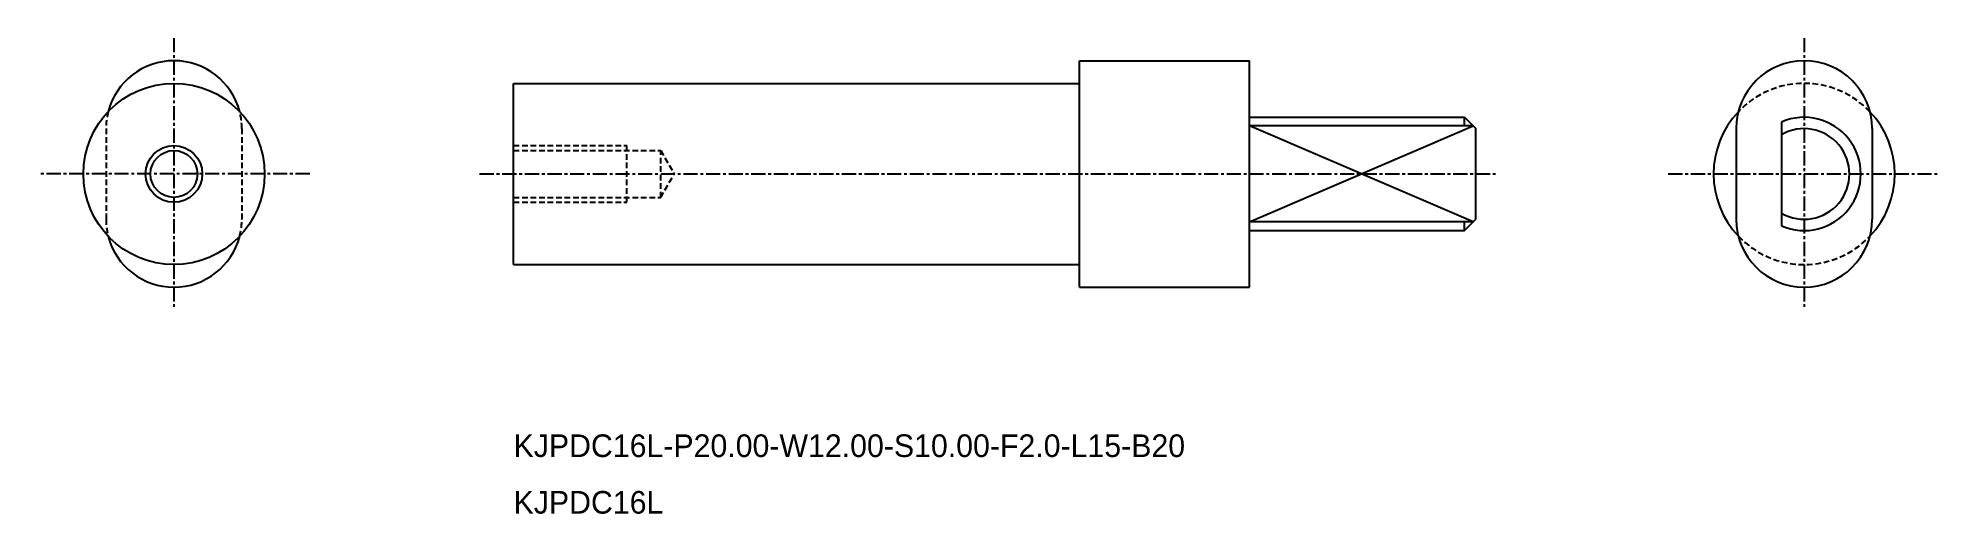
# Model space of a CAD drawing. Extents: x -2276 to -2108, y -870 to -828.
import ezdxf

# ---------------------------------------------------------------- set-up
doc = ezdxf.new("R2010")
doc.units = 0
doc.linetypes.add('CENTER', pattern=[2, 1.25, -0.25, 0.25, -0.25])
doc.linetypes.add('DASHED', pattern=[0.75, 0.5, -0.25])
doc.layers.get('0').update_dxf_attribs({"linetype": 'CONTINUOUS'})
doc.layers.add('CENTER', color=1, linetype='CENTER')

msp = doc.modelspace()

# ---------------------------------------------------------------- linework, layer by layer
at = {"color": 7, "linetype": 'CONTINUOUS'}
for p, q in [((-2184.29, -829.65), (-2169.29, -829.65)), ((-2184.29, -849.65), (-2184.29, -829.65)), ((-2169.29, -849.65), (-2169.29, -829.65)), ((-2234.29, -831.65), (-2184.29, -831.65)), ((-2234.29, -847.65), (-2234.29, -831.65)), ((-2169.29, -834.65), (-2150.29, -834.65)), ((-2150.29, -834.65), (-2149.29, -835.65)), ((-2150.29, -835.41), (-2150.29, -834.65)), ((-2149.53, -835.41), (-2169.29, -835.41)), ((-2149.29, -843.65), (-2149.29, -835.65)), ((-2126.29, -835.65), (-2126.29, -843.65)), ((-2122.29, -835.07), (-2122.29, -844.23)), ((-2114.29, -835.65), (-2114.29, -843.65)), ((-2149.53, -843.88), (-2169.29, -843.88)), ((-2169.29, -844.65), (-2150.29, -844.65)), ((-2150.29, -844.65), (-2149.29, -843.65)), ((-2150.29, -844.65), (-2150.29, -843.88)), ((-2234.29, -847.65), (-2184.29, -847.65)), ((-2184.29, -849.65), (-2169.29, -849.65))]:
    msp.add_line(p, q, dxfattribs=at)
at = {"color": 3, "linetype": 'DASHED'}
for p, q in [((-2270.29, -835.65), (-2270.29, -843.65)), ((-2258.29, -835.65), (-2258.29, -843.65)), ((-2234.29, -837.15), (-2224.29, -837.15)), ((-2234.29, -837.58), (-2221.29, -837.58)), ((-2224.29, -842.15), (-2224.29, -837.15)), ((-2221.29, -837.58), (-2220.1, -839.65)), ((-2221.29, -841.72), (-2221.29, -837.58)), ((-2221.29, -841.72), (-2220.1, -839.65)), ((-2234.29, -841.72), (-2221.29, -841.72)), ((-2234.29, -842.15), (-2224.29, -842.15))]:
    msp.add_line(p, q, dxfattribs=at)
at = {"color": 3, "linetype": 'CONTINUOUS'}
for p, q in [((-2169.29, -843.88), (-2149.53, -835.41)), ((-2149.53, -843.88), (-2169.29, -835.41))]:
    msp.add_line(p, q, dxfattribs=at)
at = {"color": 7, "linetype": 'CONTINUOUS'}
for radius in [8, 2.07]:
    msp.add_circle((-2264.29, -839.65), radius, dxfattribs=at)
at = {"color": 3, "linetype": 'CONTINUOUS'}
msp.add_circle((-2264.29, -839.65), 2.5, dxfattribs=at)
at = {"color": 7, "linetype": 'CONTINUOUS'}
for centre, radius, start, end in [((-2264.29, -835.65), 6, 14.4775, 165.5225), ((-2120.29, -835.65), 6, 0, 180), ((-2120.29, -839.65), 8, 136.5675, 223.4325), ((-2120.29, -839.65), 5, 246.4218, 113.5782), ((-2120.29, -839.65), 8, 316.5675, 43.4325), ((-2120.29, -839.65), 4, 240, 120), ((-2120.29, -843.65), 6, 180, 0), ((-2264.29, -843.65), 6, 194.4775, 345.5225)]:
    msp.add_arc(centre, radius, start, end, dxfattribs=at)
at = {"color": 3, "linetype": 'DASHED'}
for centre, radius, start, end in [((-2120.29, -839.65), 8, 43.4325, 136.5675), ((-2264.29, -835.65), 6, 165.5225, 180), ((-2264.29, -835.65), 6, 0, 14.4775), ((-2264.29, -843.65), 6, 180, 194.4775), ((-2264.29, -843.65), 6, 345.5225, 0), ((-2120.29, -839.65), 8, 223.4325, 316.5675)]:
    msp.add_arc(centre, radius, start, end, dxfattribs=at)
at = {"layer": 'CENTER'}
for p, q in [((-2264.29, -827.65), (-2264.29, -851.65)), ((-2120.29, -827.65), (-2120.29, -851.65)), ((-2252.29, -839.65), (-2276.29, -839.65)), ((-2237.29, -839.65), (-2147.29, -839.65)), ((-2132.29, -839.65), (-2108.29, -839.65))]:
    msp.add_line(p, q, dxfattribs=at)

# ---------------------------------------------------------------- texts
at = {"color": 7, "linetype": 'CONTINUOUS'}
for s, p in [('KJPDC16L-P20.00-W12.00-S10.00-F2.0-L15-B20', (-2234.29, -864.65)), ('KJPDC16L', (-2234.29, -869.65))]:
    msp.add_text(s, height=2, dxfattribs=at).set_placement(p)

doc.saveas('drawing.dxf')
